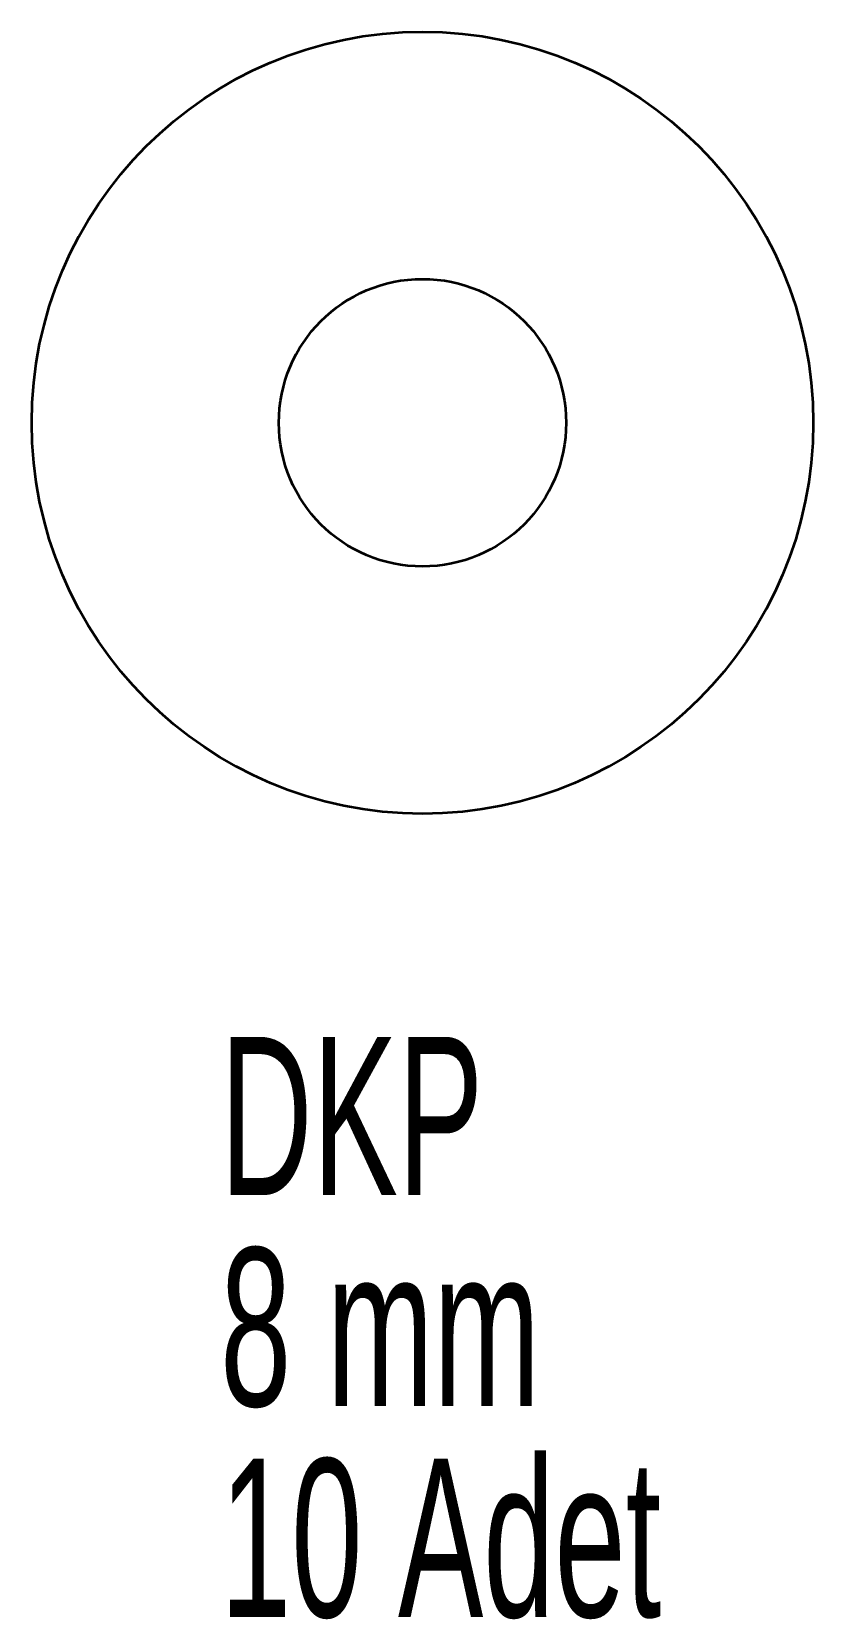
# Model space of a CAD drawing. Header units: millimetres. Extents: x 137.9 to 171.9, y 75.1 to 144.1.
import ezdxf

# ---------------------------------------------------------------- set-up
doc = ezdxf.new("R2010")
doc.units = ezdxf.units.MM
doc.styles.add('SLDTEXTSTYLE0', font='TXT', dxfattribs={"width": 0.605})

# ---------------------------------------------------------------- blocks, each defined once
blk = doc.blocks.new('SW_NOTE_0')
at = {"color": 0, "linetype": 'Continuous', "lineweight": 0, "char_height": 6.8792, "attachment_point": 1, "style": 'SLDTEXTSTYLE0'}
for s, insert in [('DKP', (0, 8.868)), ('8 mm', (0, -0.305)), ('10 Adet', (0, -9.477))]:
    blk.add_mtext(s, dxfattribs=dict(at, insert=insert))

msp = doc.modelspace()

# ---------------------------------------------------------------- linework, layer by layer
at = {"color": 7, "linetype": 'Continuous', "lineweight": 35}
for radius in [17, 6.25]:
    msp.add_circle((154.946, 127.101), radius, dxfattribs=at)

# ---------------------------------------------------------------- block references
at = {"color": 7, "linetype": 'Continuous', "lineweight": 0}
msp.add_blockref('SW_NOTE_0', (146.144, 91.532), dxfattribs=at)

doc.saveas('drawing.dxf')
